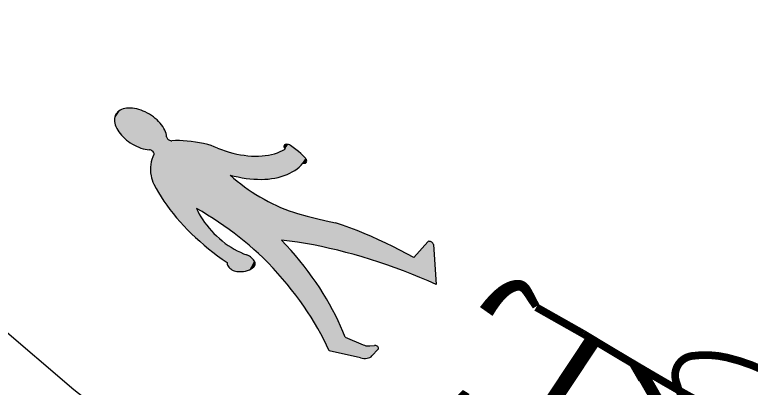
# Model space of a CAD drawing. Extents: x 421500 to 422711, y 436000 to 437000.
# Drawn here: x 422015.832 to 422017.92, y 436502.935 to 436503.994 of the extents above; entities that cross this region are included whole.
import ezdxf

# ---------------------------------------------------------------- set-up
doc = ezdxf.new("R2010")
doc.units = 0
doc.linetypes.add('716709-ExBase$0$BLIP', pattern=[1, 0.5, -0.5])
doc.linetypes.add('XREF UTC_716709_AJB_1b$0$DASHDOT1', pattern=[2, 1, -0.5, 0, -0.5])
doc.layers.get('0').update_dxf_attribs({"color": 210})
for name, color, linetype in [('716709-ExBase$0$XC-LCCVerges', 251, '716709-ExBase$0$BLIP'), ('Lines', 1, 'Continuous'), ('Pr-Kerb', 2, 'Continuous'), ('Pr-KerbEdge', 8, 'Continuous'), ('XREF UTC_716709_AJB_1b$0$du-UTCDUCT-F1', 42, 'XREF UTC_716709_AJB_1b$0$DASHDOT1')]:
    doc.layers.add(name, color=color, linetype=linetype)

# ---------------------------------------------------------------- blocks, each defined once
blk = doc.blocks.new('1057S')
at = {"color": 0}
blk.add_line((-0.0634, 0.4198), (-0.0426, 0.3885), dxfattribs=at)
for points in [[(-0.2212, 1.0983, 0.0208, 0.0219, 0), (-0.2256, 1.1075, 0.0219, 0.0229, 0), (-0.2295, 1.1157, 0.0229, 0.0238, 0), (-0.233, 1.1229, 0.0238, 0.0245, 0), (-0.2361, 1.1292, 0.0245, 0.0252, 0), (-0.2388, 1.1348, 0.0252, 0.0258, 0), (-0.2411, 1.1398, 0.0258, 0.0263, 0), (-0.243, 1.1444, 0.0263, 0.0268, 0), (-0.2445, 1.1486, 0.0268, 0.0272, 0), (-0.2455, 1.1526, 0.0272, 0.0277, 0), (-0.2461, 1.1565, 0.0277, 0.0281, 0), (-0.2461, 1.1602, 0.0281, 0.0285, 0), (-0.2454, 1.164, 0.0285, 0.0289, 0), (-0.2439, 1.1677, 0.0289, 0.0294, 0), (-0.2416, 1.1714, 0.0294, 0.0299, 0), (-0.2384, 1.1753, 0.0299, 0.0305, 0), (-0.2342, 1.1793, 0.0305, 0.0313, 0), (-0.2288, 1.1835, 0.0313, 0.0321, 0), (-0.222, 1.1877, 0.0321, 0.0331, 0), (-0.2135, 1.1917, 0.0331, 0.0343, 0), (-0.203, 1.1954, 0.0343, 0.0357, 0), (-0.1902, 1.1986, 0.0357, 0.0374, 0), (-0.1749, 1.2011, 0.0374, 0.0394, 0), (-0.1566, 1.2028, 0.0394, 0.0417, 0), (-0.1352, 1.2034, 0.0417, 0.0417, 0)], [(0.0763, 1.1285, 0.0208, 0.0625, 0), (0.1717, 1.125, 0.0625, 0.0208, 0), (0.2147, 1.1434, 0.0208, 0.0208, 0)]]:
    blk.add_lwpolyline(points, format="xyseb", dxfattribs=at)
for points, const_width in [([(-0.2301, 0.951), (-0.2197, 1.0969)], 0.0208), ([(0.1345, 0.9406), (0.1553, 1.0969)], 0.0208), ([(-0.303, 0.3156), (-0.2888, 0.3622), (-0.2772, 0.4086), (-0.2678, 0.4547), (-0.2604, 0.5008), (-0.2545, 0.547), (-0.2499, 0.5936), (-0.2462, 0.6405), (-0.2431, 0.688), (-0.2403, 0.7359), (-0.2378, 0.7829), (-0.2356, 0.8273), (-0.2337, 0.8674), (-0.2322, 0.9015), (-0.2311, 0.9279), (-0.2304, 0.945), (-0.2301, 0.951)], 0.0208), ([(0.1241, 0.9198), (0.1241, 0.951)], 0.0125), ([(0.1345, 0.9198), (0.1345, 0.951)], 0.0125), ([(-0.2301, 0.9198), (0.1137, 0.9198)], 0.0417), ([(0.1104, 0.9308), (0.1246, 0.9308)], 0.0208), ([(0.2387, 0.3572), (0.1343, 0.9312)], 0.0208), ([(0.0407, 0.4614), (0.1241, 0.9198)], 0.0208), ([(-0.2093, 0.7531), (-0.2301, 0.7948)], 0.00833), ([(-0.1989, 0.701), (-0.2301, 0.7635)], 0.0333), ([(-0.2237, 0.7663), (-0.2287, 0.7776)], 0.0125), ([(-0.2268, 0.778), (-0.2281, 0.7818)], 0.00833), ([(-0.053, 0.3989), (-0.1989, 0.701)], 0.0329), ([(-0.053, 0.3989), (-0.1989, 0.701)], 0.0125), ([(-0.0239, 0.528), (-0.023, 0.5888)], 0.0417), ([(-0.0332, 0.5861), (-0.029, 0.5912), (-0.0248, 0.5947), (-0.0197, 0.5947), (-0.0168, 0.5917), (-0.0143, 0.5859)], 0.0125), ([(-0.0098, 0.4843), (-0.0292, 0.5398)], 0.0189), ([(-0.0634, 0.3989), (-0.053, 0.3677)], 0.0125), ([(0.2387, 0.3572), (0.2491, 0.3156)], 0.0208), ([(0.072, 0.3156), (0.2387, 0.3156)], 0.0417), ([(0.2491, 0.3156), (0.2387, 0.2947)], 0.0125), ([(0.0312, 0.1547), (0.0507, 0.1175)], 0.0189), ([(0.0507, 0.123), (0.0507, 0.065)], 0.0417), ([(0.0437, 0.0645), (0.0475, 0.0557), (0.053, 0.0547), (0.0577, 0.0609), (0.0627, 0.0713)], 0.0125)]:
    blk.add_lwpolyline(points, dxfattribs=dict(at, const_width=const_width))
at = {"color": 0, "const_width": 0.0208}
for points in [[(-0.303, 0.6906, 0.213749), (-0.3425, 0.6729, 0.093897), (-0.3915, 0.5914, 0.050566), (-0.4176, 0.4904, 0.037992), (-0.4282, 0.352, 0.037992), (-0.4176, 0.2137, 0.050566), (-0.3915, 0.1126, 0.093897), (-0.3425, 0.0312, 0.213749), (-0.303, 0.0135, 0.213749), (-0.2635, 0.0312, 0.093897), (-0.2146, 0.1126, 0.050566), (-0.1884, 0.2137, 0.037992), (-0.1779, 0.352, 0.037992), (-0.1884, 0.4904, 0.050566), (-0.2146, 0.5914, 0.093897), (-0.2635, 0.6729, 0.213749)], [(0.2387, 0.6906, 0.213749), (0.1992, 0.6729, 0.093897), (0.1502, 0.5914, 0.050566), (0.1241, 0.4904, 0.037992), (0.1136, 0.352, 0.037992), (0.1241, 0.2137, 0.050566), (0.1502, 0.1126, 0.093897), (0.1992, 0.0312, 0.213749), (0.2387, 0.0135, 0.213749), (0.2782, 0.0312, 0.093897), (0.3271, 0.1126, 0.050566), (0.3533, 0.2137, 0.037992), (0.3638, 0.352, 0.037992), (0.3533, 0.4904, 0.050566), (0.3271, 0.5914, 0.093897), (0.2782, 0.6729, 0.213749)], [(0.0095, 0.4823, 0.211848), (-0.0103, 0.4735, 0.094525), (-0.0347, 0.4334, 0.051213), (-0.0478, 0.3837, 0.038544), (-0.053, 0.3156, 0.038544), (-0.0478, 0.2475, 0.051213), (-0.0347, 0.1977, 0.094525), (-0.0103, 0.1577, 0.211848), (0.0095, 0.1489, 0.211848), (0.0293, 0.1577, 0.094525), (0.0537, 0.1977, 0.051213), (0.0667, 0.2475, 0.038544), (0.072, 0.3156, 0.038544), (0.0667, 0.3837, 0.051213), (0.0537, 0.4334, 0.094525), (0.0293, 0.4735, 0.211848)]]:
    blk.add_lwpolyline(points, format="xyb", close=True, dxfattribs=at)
at = {"color": 0}
for points in [[(-0.0383, 0.5868), (-0.0377, 0.5884), (-0.0371, 0.5898), (-0.0365, 0.5911), (-0.0358, 0.5922), (-0.0352, 0.5931), (-0.0346, 0.594), (-0.034, 0.5948), (-0.0334, 0.5955), (-0.0328, 0.5961), (-0.0322, 0.5967), (-0.0316, 0.5972), (-0.031, 0.5977), (-0.0305, 0.5981), (-0.0299, 0.5985), (-0.0293, 0.5989), (-0.0287, 0.5992), (-0.0281, 0.5995), (-0.0275, 0.5998), (-0.027, 0.6001), (-0.0264, 0.6004), (-0.0258, 0.6006), (-0.0252, 0.6007), (-0.0246, 0.6009), (-0.024, 0.601), (-0.0233, 0.601), (-0.0227, 0.601), (-0.0221, 0.601), (-0.0214, 0.6009), (-0.0208, 0.6008), (-0.0202, 0.6007), (-0.0196, 0.6005), (-0.0191, 0.6003), (-0.0186, 0.6001), (-0.0181, 0.5999), (-0.0176, 0.5996), (-0.0171, 0.5994), (-0.0167, 0.5991), (-0.0163, 0.5988), (-0.0159, 0.5984), (-0.0155, 0.5981), (-0.0152, 0.5978), (-0.0148, 0.5974), (-0.0144, 0.5971), (-0.0141, 0.5967), (-0.0137, 0.5963), (-0.0134, 0.5958), (-0.013, 0.5953), (-0.0126, 0.5947), (-0.0122, 0.5941), (-0.0118, 0.5934), (-0.0114, 0.5927), (-0.011, 0.5919), (-0.0105, 0.5911), (-0.0101, 0.5902), (-0.0096, 0.5893), (-0.0091, 0.5884)], [(0.0355, 0.065), (0.036, 0.0622), (0.0367, 0.0597), (0.0374, 0.0577), (0.0382, 0.0559), (0.0391, 0.0543), (0.04, 0.053), (0.0409, 0.0518), (0.0418, 0.0507), (0.0427, 0.0498), (0.0436, 0.0488), (0.0444, 0.048), (0.0453, 0.0472), (0.046, 0.0466), (0.0468, 0.0459), (0.0475, 0.0454), (0.0482, 0.045), (0.0488, 0.0446), (0.0494, 0.0443), (0.05, 0.0441), (0.0506, 0.044), (0.0511, 0.044), (0.0517, 0.044), (0.0523, 0.0442), (0.0529, 0.0444), (0.0535, 0.0446), (0.0541, 0.045), (0.0548, 0.0454), (0.0555, 0.046), (0.0563, 0.0467), (0.0571, 0.0474), (0.058, 0.0483), (0.0589, 0.0494), (0.0598, 0.0506), (0.0608, 0.052), (0.0619, 0.0535), (0.0631, 0.0553), (0.0643, 0.0573), (0.0656, 0.0596), (0.0669, 0.0621), (0.0684, 0.065)]]:
    blk.add_lwpolyline(points, dxfattribs=at)
for points in [[(-0.0387, 0.5873), (-0.0364, 0.5913), (-0.0334, 0.5962), (-0.0287, 0.5994)], [(-0.0334, 0.5962), (-0.0287, 0.5994), (-0.0241, 0.601), (-0.0184, 0.6006)], [(-0.0241, 0.601), (-0.0184, 0.6006), (-0.0148, 0.5982), (-0.0124, 0.5953)], [(-0.0148, 0.5982), (-0.0124, 0.5953), (-0.0101, 0.5909), (-0.0087, 0.5884)], [(0.0355, 0.0644), (0.0377, 0.0559), (0.0416, 0.0494), (0.0486, 0.0441)], [(0.0622, 0.0527), (0.0635, 0.0569), (0.0666, 0.0618), (0.0675, 0.065)], [(0.0416, 0.0494), (0.0486, 0.0441), (0.0526, 0.0441), (0.0578, 0.0478)], [(0.0526, 0.0441), (0.0578, 0.0478), (0.0622, 0.0527), (0.0635, 0.0569)]]:
    blk.add_solid(points, dxfattribs=at)
blk = doc.blocks.new('*U26')
at = {"linetype": 'Continuous'}
for points in [[(189.9133, 96.9686), (189.9106, 96.9657), (189.9619, 96.9683)], [(189.9619, 96.9683), (189.9106, 96.9657), (189.9645, 96.9653)], [(189.9161, 96.9712), (189.9133, 96.9686), (189.9591, 96.9709)], [(189.9591, 96.9709), (189.9133, 96.9686), (189.9619, 96.9683)], [(189.919, 96.9735), (189.9161, 96.9712), (189.9562, 96.9732)], [(189.9562, 96.9732), (189.9161, 96.9712), (189.9591, 96.9709)], [(189.9219, 96.9754), (189.919, 96.9735), (189.9532, 96.9752)], [(189.9532, 96.9752), (189.919, 96.9735), (189.9562, 96.9732)], [(189.925, 96.977), (189.9219, 96.9754), (189.9502, 96.9768)], [(189.9502, 96.9768), (189.9219, 96.9754), (189.9532, 96.9752)], [(189.9281, 96.9783), (189.925, 96.977), (189.9471, 96.9781)], [(189.9471, 96.9781), (189.925, 96.977), (189.9502, 96.9768)], [(189.9312, 96.9792), (189.9281, 96.9783), (189.944, 96.9791)], [(189.944, 96.9791), (189.9281, 96.9783), (189.9471, 96.9781)], [(189.9344, 96.9797), (189.9312, 96.9792), (189.9408, 96.9796)], [(189.9408, 96.9796), (189.9312, 96.9792), (189.944, 96.9791)], [(189.9376, 96.9798), (189.9344, 96.9797), (189.9408, 96.9796)], [(189.9013, 96.9513), (189.8994, 96.9471), (189.9738, 96.9508)], [(189.9738, 96.9508), (189.8994, 96.9471), (189.9757, 96.9465)], [(189.9034, 96.9553), (189.9013, 96.9513), (189.9717, 96.9548)], [(189.9717, 96.9548), (189.9013, 96.9513), (189.9738, 96.9508)], [(189.9057, 96.959), (189.9034, 96.9553), (189.9694, 96.9586)], [(189.9694, 96.9586), (189.9034, 96.9553), (189.9717, 96.9548)], [(189.9081, 96.9625), (189.9057, 96.959), (189.967, 96.9621)], [(189.967, 96.9621), (189.9057, 96.959), (189.9694, 96.9586)], [(189.9106, 96.9657), (189.9081, 96.9625), (189.9645, 96.9653)], [(189.9645, 96.9653), (189.9081, 96.9625), (189.967, 96.9621)], [(189.8947, 96.9332), (189.8935, 96.9282), (189.9803, 96.9325)], [(189.9803, 96.9325), (189.8935, 96.9282), (189.9814, 96.9276)], [(189.896, 96.938), (189.8947, 96.9332), (189.9789, 96.9374)], [(189.9789, 96.9374), (189.8947, 96.9332), (189.9803, 96.9325)], [(189.8976, 96.9426), (189.896, 96.938), (189.9774, 96.942)], [(189.9774, 96.942), (189.896, 96.938), (189.9789, 96.9374)], [(189.8994, 96.9471), (189.8976, 96.9426), (189.9757, 96.9465)], [(189.9757, 96.9465), (189.8976, 96.9426), (189.9774, 96.942)], [(189.8912, 96.9128), (189.8909, 96.9075), (189.9836, 96.9121)], [(189.9836, 96.9121), (189.8909, 96.9075), (189.9839, 96.9068)], [(189.8918, 96.918), (189.8912, 96.9128), (189.9831, 96.9173)], [(189.9831, 96.9173), (189.8912, 96.9128), (189.9836, 96.9121)], [(189.8925, 96.9232), (189.8918, 96.918), (189.9824, 96.9225)], [(189.9824, 96.9225), (189.8918, 96.918), (189.9831, 96.9173)], [(189.8935, 96.9282), (189.8925, 96.9232), (189.9814, 96.9276)], [(189.9814, 96.9276), (189.8925, 96.9232), (189.9824, 96.9225)], [(189.8909, 96.9075), (189.8908, 96.9021), (189.9839, 96.9068)], [(189.9839, 96.9068), (189.8908, 96.9021), (189.984, 96.9015)], [(189.8908, 96.9021), (189.8909, 96.8968), (189.984, 96.9015)], [(189.984, 96.9015), (189.8909, 96.8968), (189.9839, 96.8961)], [(189.8909, 96.8968), (189.8912, 96.8915), (189.9839, 96.8961)], [(189.9839, 96.8961), (189.8912, 96.8915), (189.9835, 96.8909)], [(189.8912, 96.8915), (189.8918, 96.8863), (189.9835, 96.8909)], [(189.9835, 96.8909), (189.8918, 96.8863), (189.9829, 96.8856)], [(189.8918, 96.8863), (189.8925, 96.8811), (189.9829, 96.8856)], [(189.9829, 96.8856), (189.8925, 96.8811), (189.9821, 96.8805)], [(189.8925, 96.8811), (189.8935, 96.8761), (189.9821, 96.8805)], [(189.9821, 96.8805), (189.8935, 96.8761), (189.9811, 96.8754)], [(189.8935, 96.8761), (189.8947, 96.8711), (189.9811, 96.8754)], [(189.9811, 96.8754), (189.8947, 96.8711), (189.9799, 96.8705)], [(189.8947, 96.8711), (189.8961, 96.8663), (189.9799, 96.8705)], [(189.9799, 96.8705), (189.8961, 96.8663), (189.9785, 96.8657)], [(189.8961, 96.8663), (189.8976, 96.8617), (189.9785, 96.8657)], [(189.9785, 96.8657), (189.8976, 96.8617), (189.9769, 96.8611)], [(189.8976, 96.8617), (189.8994, 96.8572), (189.9769, 96.8611)], [(189.9769, 96.8611), (189.8994, 96.8572), (189.9752, 96.8567)], [(189.8994, 96.8572), (189.9013, 96.853), (189.9752, 96.8567)], [(189.9752, 96.8567), (189.9013, 96.853), (189.9732, 96.8525)], [(189.9013, 96.853), (189.9034, 96.849), (189.9732, 96.8525)], [(189.9732, 96.8525), (189.9034, 96.849), (189.9725, 96.8509)], [(189.9725, 96.8509), (189.9034, 96.849), (189.9721, 96.8491)], [(189.9721, 96.8491), (189.9034, 96.849), (189.9718, 96.8472)], [(189.9034, 96.849), (189.9057, 96.8453), (189.9718, 96.8472)], [(189.9718, 96.8472), (189.9057, 96.8453), (189.9718, 96.8452)], [(189.9057, 96.8453), (189.9081, 96.8418), (189.9718, 96.8452)], [(189.9718, 96.8452), (189.9081, 96.8418), (189.9719, 96.8433)], [(189.9719, 96.8433), (189.9081, 96.8418), (189.9723, 96.8415)], [(189.9081, 96.8418), (189.9107, 96.8386), (189.9723, 96.8415)], [(189.9723, 96.8415), (189.9107, 96.8386), (189.9729, 96.8398)], [(189.9729, 96.8398), (189.9107, 96.8386), (189.9736, 96.8383)], [(189.9107, 96.8386), (189.9133, 96.8357), (189.9736, 96.8383)], [(189.9736, 96.8383), (189.9133, 96.8357), (189.9745, 96.837)], [(189.9745, 96.837), (189.9133, 96.8357), (189.9756, 96.8361)], [(189.9756, 96.8361), (189.9133, 96.8357), (189.9767, 96.8355)], [(189.9133, 96.8357), (189.9161, 96.8331), (189.9767, 96.8355)], [(189.9767, 96.8355), (189.9161, 96.8331), (189.9778, 96.8353)], [(189.9778, 96.8353), (189.9161, 96.8331), (189.9829, 96.8348)], [(189.9829, 96.8348), (189.9161, 96.8331), (189.9879, 96.834)], [(189.9879, 96.834), (189.9161, 96.8331), (189.9929, 96.8329)], [(189.9161, 96.8331), (189.919, 96.8308), (189.9929, 96.8329)], [(189.9929, 96.8329), (189.919, 96.8308), (189.9979, 96.8314)], [(189.9979, 96.8314), (189.919, 96.8308), (190.0029, 96.8296)], [(189.919, 96.8308), (189.92, 96.8299), (190.0029, 96.8296)], [(189.92, 96.8299), (189.9209, 96.8287), (190.0029, 96.8296)], [(190.0029, 96.8296), (189.9209, 96.8287), (190.0078, 96.8275)], [(189.9209, 96.8287), (189.9217, 96.8272), (190.0078, 96.8275)], [(189.9206, 96.8132), (189.9161, 96.8064), (190.0312, 96.8119)], [(190.0312, 96.8119), (189.9161, 96.8064), (190.034, 96.8094)], [(190.034, 96.8094), (189.9161, 96.8064), (190.0366, 96.8067)], [(189.9214, 96.8146), (189.9206, 96.8132), (190.0312, 96.8119)], [(189.9221, 96.8162), (189.9214, 96.8146), (190.0267, 96.8157)], [(190.0267, 96.8157), (189.9214, 96.8146), (190.0312, 96.8119)], [(190.0078, 96.8275), (189.9217, 96.8272), (190.0126, 96.825)], [(189.9217, 96.8272), (189.9222, 96.8255), (190.0126, 96.825)], [(189.9225, 96.818), (189.9221, 96.8162), (190.0267, 96.8157)], [(189.9222, 96.8255), (189.9226, 96.8237), (190.0126, 96.825)], [(189.9228, 96.8199), (189.9225, 96.818), (190.0221, 96.8191)], [(190.0221, 96.8191), (189.9225, 96.818), (190.0267, 96.8157)], [(190.0126, 96.825), (189.9226, 96.8237), (190.0174, 96.8222)], [(189.9226, 96.8237), (189.9228, 96.8218), (190.0174, 96.8222)], [(190.0174, 96.8222), (189.9228, 96.8218), (190.0221, 96.8191)], [(189.9228, 96.8218), (189.9228, 96.8199), (190.0221, 96.8191)], [(189.9073, 96.7919), (189.9032, 96.7842), (190.0516, 96.7848)], [(189.9116, 96.7992), (189.9073, 96.7919), (190.044, 96.7973)], [(190.044, 96.7973), (189.9073, 96.7919), (190.0463, 96.7937)], [(190.0463, 96.7937), (189.9073, 96.7919), (190.0516, 96.7848)], [(189.9161, 96.8064), (189.9116, 96.7992), (190.0392, 96.8038)], [(190.0392, 96.8038), (189.9116, 96.7992), (190.0416, 96.8006)], [(190.0416, 96.8006), (189.9116, 96.7992), (190.044, 96.7973)], [(190.0366, 96.8067), (189.9161, 96.8064), (190.0392, 96.8038)], [(189.8992, 96.7764), (189.8954, 96.7683), (190.0568, 96.7756)], [(190.0568, 96.7756), (189.8954, 96.7683), (190.0618, 96.7661)], [(189.9032, 96.7842), (189.8992, 96.7764), (190.0568, 96.7756)], [(190.0516, 96.7848), (189.9032, 96.7842), (190.0568, 96.7756)], [(189.8882, 96.7515), (189.8849, 96.7428), (190.0712, 96.7466)], [(189.8917, 96.76), (189.8882, 96.7515), (190.0666, 96.7565)], [(190.0666, 96.7565), (189.8882, 96.7515), (190.0712, 96.7466)], [(189.8954, 96.7683), (189.8917, 96.76), (190.0618, 96.7661)], [(190.0618, 96.7661), (189.8917, 96.76), (190.0666, 96.7565)], [(189.8818, 96.734), (189.8789, 96.7249), (190.08, 96.7261)], [(189.8849, 96.7428), (189.8818, 96.734), (190.0757, 96.7364)], [(190.0757, 96.7364), (189.8818, 96.734), (190.08, 96.7261)], [(190.0712, 96.7466), (189.8849, 96.7428), (190.0757, 96.7364)], [(189.8762, 96.7142), (189.8751, 96.7087), (190.0881, 96.7049)], [(189.8774, 96.7196), (189.8762, 96.7142), (190.0842, 96.7156)], [(190.0842, 96.7156), (189.8762, 96.7142), (190.0881, 96.7049)], [(189.8789, 96.7249), (189.8774, 96.7196), (190.0842, 96.7156)], [(190.08, 96.7261), (189.8789, 96.7249), (190.0842, 96.7156)], [(189.8735, 96.6973), (189.8718, 96.6885), (190.0919, 96.6939)], [(190.0919, 96.6939), (189.8718, 96.6885), (190.0954, 96.6829)], [(189.8742, 96.703), (189.8735, 96.6973), (190.0919, 96.6939)], [(189.8751, 96.7087), (189.8742, 96.703), (190.0881, 96.7049)], [(190.0881, 96.7049), (189.8742, 96.703), (190.0919, 96.6939)], [(189.8679, 96.6713), (189.8657, 96.6629), (190.0423, 96.661)], [(189.87, 96.6799), (189.8679, 96.6713), (190.0988, 96.6716)], [(190.0988, 96.6716), (189.8679, 96.6713), (190.102, 96.6602)], [(189.8679, 96.6713), (190.0423, 96.661), (190.102, 96.6602)], [(189.8718, 96.6885), (189.87, 96.6799), (190.0954, 96.6829)], [(190.0954, 96.6829), (189.87, 96.6799), (190.0988, 96.6716)], [(189.8632, 96.6547), (189.8606, 96.6466), (190.042, 96.6468)], [(189.8657, 96.6629), (189.8632, 96.6547), (190.0423, 96.661)], [(190.0423, 96.661), (189.8632, 96.6547), (190.042, 96.6468)], [(190.0423, 96.661), (190.0459, 96.6557), (190.102, 96.6602)], [(190.102, 96.6602), (190.0459, 96.6557), (190.105, 96.6486)], [(190.0459, 96.6557), (190.0494, 96.6502), (190.105, 96.6486)], [(190.0494, 96.6502), (190.0528, 96.6444), (190.105, 96.6486)], [(189.8547, 96.631), (189.8515, 96.6235), (189.9176, 96.63)], [(189.9176, 96.63), (189.8515, 96.6235), (189.9149, 96.6211)], [(189.8577, 96.6387), (189.8547, 96.631), (190.0419, 96.6326)], [(190.0419, 96.6326), (189.8547, 96.631), (189.9176, 96.63)], [(189.8606, 96.6466), (189.8577, 96.6387), (190.0419, 96.6326)], [(190.042, 96.6468), (189.8606, 96.6466), (190.0419, 96.6326)], [(190.0419, 96.6326), (189.9176, 96.63), (190.042, 96.6184)], [(189.9176, 96.63), (189.9194, 96.6202), (190.042, 96.6184)], [(190.105, 96.6486), (190.0528, 96.6444), (190.1078, 96.6369)], [(190.0528, 96.6444), (190.056, 96.6385), (190.1078, 96.6369)], [(190.056, 96.6385), (190.059, 96.6323), (190.1078, 96.6369)], [(190.1078, 96.6369), (190.059, 96.6323), (190.1103, 96.6251)], [(190.059, 96.6323), (190.0619, 96.6259), (190.1103, 96.6251)], [(189.8481, 96.6162), (189.8445, 96.6092), (189.9121, 96.6125)], [(189.9121, 96.6125), (189.8445, 96.6092), (189.9091, 96.604)], [(189.8515, 96.6235), (189.8481, 96.6162), (189.9149, 96.6211)], [(189.9149, 96.6211), (189.8481, 96.6162), (189.9121, 96.6125)], [(189.9194, 96.6202), (189.921, 96.6103), (190.042, 96.6184)], [(190.042, 96.6184), (189.921, 96.6103), (190.0423, 96.6042)], [(189.921, 96.6103), (189.9225, 96.6004), (190.0423, 96.6042)], [(190.0619, 96.6259), (190.0647, 96.6193), (190.1103, 96.6251)], [(190.1103, 96.6251), (190.0647, 96.6193), (190.1127, 96.6131)], [(190.0647, 96.6193), (190.0673, 96.6125), (190.1127, 96.6131)], [(190.1127, 96.6131), (190.0673, 96.6125), (190.1149, 96.6011)], [(190.0673, 96.6125), (190.0697, 96.6056), (190.1149, 96.6011)], [(189.8329, 96.5895), (189.8287, 96.5835), (189.9025, 96.5877)], [(189.9058, 96.5958), (189.8329, 96.5895), (189.9025, 96.5877)], [(189.8369, 96.5958), (189.8329, 96.5895), (189.9058, 96.5958)], [(189.8408, 96.6024), (189.8369, 96.5958), (189.9058, 96.5958)], [(189.8445, 96.6092), (189.8408, 96.6024), (189.9091, 96.604)], [(189.9091, 96.604), (189.8408, 96.6024), (189.9058, 96.5958)], [(190.0423, 96.6042), (189.9225, 96.6004), (190.0429, 96.59)], [(189.9225, 96.6004), (189.9237, 96.5903), (190.0429, 96.59)], [(189.9237, 96.5903), (189.9247, 96.5802), (190.0429, 96.59)], [(190.0429, 96.59), (189.9247, 96.5802), (190.0437, 96.5758)], [(190.0697, 96.6056), (190.0719, 96.5985), (190.1149, 96.6011)], [(190.1149, 96.6011), (190.0719, 96.5985), (190.1168, 96.5889)], [(190.0719, 96.5985), (190.074, 96.5913), (190.1168, 96.5889)], [(190.074, 96.5913), (190.0759, 96.5839), (190.1168, 96.5889)], [(189.82, 96.5723), (189.8154, 96.5671), (189.8951, 96.5722)], [(189.8951, 96.5722), (189.8154, 96.5671), (189.8912, 96.5648)], [(189.8244, 96.5777), (189.82, 96.5723), (189.8951, 96.5722)], [(189.8287, 96.5835), (189.8244, 96.5777), (189.8989, 96.5798)], [(189.8989, 96.5798), (189.8244, 96.5777), (189.8951, 96.5722)], [(189.9025, 96.5877), (189.8287, 96.5835), (189.8989, 96.5798)], [(189.9247, 96.5802), (189.9255, 96.5701), (190.0437, 96.5758)], [(190.0437, 96.5758), (189.9255, 96.5701), (190.0446, 96.5617)], [(189.9255, 96.5701), (189.926, 96.5599), (190.0446, 96.5617)], [(190.1168, 96.5889), (190.0759, 96.5839), (190.1186, 96.5767)], [(190.0759, 96.5839), (190.0776, 96.5764), (190.1186, 96.5767)], [(190.1186, 96.5767), (190.0776, 96.5764), (190.1201, 96.5644)], [(190.0776, 96.5764), (190.0792, 96.5688), (190.1201, 96.5644)], [(189.796, 96.5496), (189.7909, 96.546), (189.8786, 96.5441)], [(189.801, 96.5535), (189.796, 96.5496), (189.8829, 96.5507)], [(189.8829, 96.5507), (189.796, 96.5496), (189.8786, 96.5441)], [(189.8059, 96.5577), (189.801, 96.5535), (189.8872, 96.5576)], [(189.8872, 96.5576), (189.801, 96.5535), (189.8829, 96.5507)], [(189.8107, 96.5622), (189.8059, 96.5577), (189.8872, 96.5576)], [(189.8154, 96.5671), (189.8107, 96.5622), (189.8912, 96.5648)], [(189.8912, 96.5648), (189.8107, 96.5622), (189.8872, 96.5576)], [(190.0446, 96.5617), (189.926, 96.5599), (190.0458, 96.5476)], [(189.926, 96.5599), (189.9264, 96.5497), (190.0458, 96.5476)], [(189.9264, 96.5497), (189.9265, 96.5395), (190.0458, 96.5476)], [(190.0792, 96.5688), (190.0805, 96.5611), (190.1201, 96.5644)], [(190.1201, 96.5644), (190.0805, 96.5611), (190.1214, 96.552)], [(190.0805, 96.5611), (190.0816, 96.5533), (190.1214, 96.552)], [(190.0816, 96.5533), (190.0826, 96.5454), (190.1214, 96.552)], [(190.1214, 96.552), (190.0826, 96.5454), (190.1225, 96.5395)], [(189.7646, 96.5348), (189.7645, 96.5326), (189.8694, 96.5316)], [(189.7645, 96.5326), (189.7649, 96.5258), (189.8694, 96.5316)], [(189.7649, 96.5369), (189.7646, 96.5348), (189.8694, 96.5316)], [(189.7654, 96.539), (189.7649, 96.5369), (189.8741, 96.5377)], [(189.8741, 96.5377), (189.7649, 96.5369), (189.8694, 96.5316)], [(189.8694, 96.5316), (189.7649, 96.5258), (189.8646, 96.5258)], [(189.7661, 96.5408), (189.7654, 96.539), (189.7805, 96.5399)], [(189.7805, 96.5399), (189.7654, 96.539), (189.8741, 96.5377)], [(189.7669, 96.5425), (189.7661, 96.5408), (189.7797, 96.5417)], [(189.7797, 96.5417), (189.7661, 96.5408), (189.7805, 96.5399)], [(189.7679, 96.544), (189.7669, 96.5425), (189.7788, 96.5433)], [(189.7788, 96.5433), (189.7669, 96.5425), (189.7797, 96.5417)], [(189.769, 96.5452), (189.7679, 96.544), (189.7778, 96.5446)], [(189.7778, 96.5446), (189.7679, 96.544), (189.7788, 96.5433)], [(189.7702, 96.5461), (189.769, 96.5452), (189.7766, 96.5457)], [(189.7766, 96.5457), (189.769, 96.5452), (189.7778, 96.5446)], [(189.7714, 96.5467), (189.7702, 96.5461), (189.7754, 96.5464)], [(189.7754, 96.5464), (189.7702, 96.5461), (189.7766, 96.5457)], [(189.7741, 96.5469), (189.7714, 96.5467), (189.7754, 96.5464)], [(189.7728, 96.5469), (189.7714, 96.5467), (189.7741, 96.5469)], [(189.7857, 96.5428), (189.7805, 96.5399), (189.8741, 96.5377)], [(189.7909, 96.546), (189.7857, 96.5428), (189.8786, 96.5441)], [(189.8786, 96.5441), (189.7857, 96.5428), (189.8741, 96.5377)], [(190.0458, 96.5476), (189.9265, 96.5395), (190.0472, 96.5336)], [(189.9265, 96.5395), (189.9265, 96.5292), (190.0472, 96.5336)], [(190.0472, 96.5336), (189.9265, 96.5292), (190.0488, 96.5197)], [(190.0826, 96.5454), (190.0831, 96.538), (190.1225, 96.5395)], [(190.1225, 96.5395), (190.0831, 96.538), (190.1234, 96.527)], [(190.0831, 96.538), (190.0833, 96.5306), (190.1234, 96.527)], [(190.0833, 96.5306), (190.0834, 96.5231), (190.1234, 96.527)], [(189.7649, 96.5258), (189.7654, 96.5191), (189.8597, 96.5203)], [(189.8646, 96.5258), (189.7649, 96.5258), (189.8597, 96.5203)], [(189.8597, 96.5203), (189.7654, 96.5191), (189.8547, 96.5151)], [(189.7654, 96.5191), (189.7662, 96.5124), (189.8547, 96.5151)], [(189.8547, 96.5151), (189.7662, 96.5124), (189.8496, 96.5103)], [(189.7662, 96.5124), (189.7671, 96.5057), (189.8496, 96.5103)], [(189.8496, 96.5103), (189.7671, 96.5057), (189.8443, 96.5057)], [(189.9262, 96.519), (189.9257, 96.5088), (190.0507, 96.5058)], [(189.9265, 96.5292), (189.9262, 96.519), (190.0488, 96.5197)], [(190.0488, 96.5197), (189.9262, 96.519), (190.0507, 96.5058)], [(190.0832, 96.5157), (190.0828, 96.5082), (190.1241, 96.5145)], [(190.1241, 96.5145), (190.0828, 96.5082), (190.1256, 96.5136)], [(190.1256, 96.5136), (190.0828, 96.5082), (190.1271, 96.5124)], [(190.1271, 96.5124), (190.0828, 96.5082), (190.1285, 96.5109)], [(190.1285, 96.5109), (190.0828, 96.5082), (190.1298, 96.5092)], [(190.0834, 96.5231), (190.0832, 96.5157), (190.1241, 96.5145)], [(190.1234, 96.527), (190.0834, 96.5231), (190.1241, 96.5145)], [(189.7671, 96.5057), (189.7682, 96.4992), (189.8443, 96.5057)], [(189.8443, 96.5057), (189.7682, 96.4992), (189.839, 96.5015)], [(189.839, 96.5015), (189.7682, 96.4992), (189.8335, 96.4975)], [(189.7682, 96.4992), (189.7695, 96.4927), (189.8335, 96.4975)], [(189.8335, 96.4975), (189.7695, 96.4927), (189.828, 96.494)], [(189.828, 96.494), (189.7695, 96.4927), (189.8225, 96.4907)], [(189.7695, 96.4927), (189.771, 96.4864), (189.8225, 96.4907)], [(189.8225, 96.4907), (189.771, 96.4864), (189.8168, 96.4878)], [(189.925, 96.4986), (189.9241, 96.4885), (190.0527, 96.492)], [(190.0527, 96.492), (189.9241, 96.4885), (190.0549, 96.4783)], [(189.9257, 96.5088), (189.925, 96.4986), (190.0507, 96.5058)], [(190.0507, 96.5058), (189.925, 96.4986), (190.0527, 96.492)], [(190.0814, 96.4935), (190.0804, 96.4863), (190.1342, 96.4919)], [(190.1342, 96.4919), (190.0804, 96.4863), (190.134, 96.4891)], [(190.0822, 96.5008), (190.0814, 96.4935), (190.1334, 96.5)], [(190.1334, 96.5), (190.0814, 96.4935), (190.1338, 96.4974)], [(190.1338, 96.4974), (190.0814, 96.4935), (190.1341, 96.4947)], [(190.1341, 96.4947), (190.0814, 96.4935), (190.1342, 96.4919)], [(190.0828, 96.5082), (190.0822, 96.5008), (190.1309, 96.5072)], [(190.1309, 96.5072), (190.0822, 96.5008), (190.1319, 96.505)], [(190.1319, 96.505), (190.0822, 96.5008), (190.1328, 96.5026)], [(190.1328, 96.5026), (190.0822, 96.5008), (190.1334, 96.5)], [(190.1298, 96.5092), (190.0828, 96.5082), (190.1309, 96.5072)], [(189.8168, 96.4878), (189.771, 96.4864), (189.8111, 96.4853)], [(189.771, 96.4864), (189.7727, 96.4802), (189.8111, 96.4853)], [(189.8111, 96.4853), (189.7727, 96.4802), (189.8053, 96.4831)], [(189.8053, 96.4831), (189.7727, 96.4802), (189.7995, 96.4813)], [(189.7995, 96.4813), (189.7727, 96.4802), (189.7937, 96.4798)], [(189.7727, 96.4802), (189.7733, 96.4783), (189.7937, 96.4798)], [(189.7937, 96.4798), (189.7733, 96.4783), (189.7878, 96.4787)], [(189.7878, 96.4787), (189.7733, 96.4783), (189.787, 96.4769)], [(189.7733, 96.4783), (189.7741, 96.4766), (189.787, 96.4769)], [(189.787, 96.4769), (189.7741, 96.4766), (189.7861, 96.4754)], [(189.7741, 96.4766), (189.7751, 96.4751), (189.7861, 96.4754)], [(189.7861, 96.4754), (189.7751, 96.4751), (189.785, 96.4741)], [(189.7751, 96.4751), (189.7762, 96.4739), (189.785, 96.4741)], [(189.785, 96.4741), (189.7762, 96.4739), (189.7838, 96.4731)], [(189.7762, 96.4739), (189.7774, 96.4729), (189.7838, 96.4731)], [(189.7838, 96.4731), (189.7774, 96.4729), (189.7826, 96.4724)], [(189.7774, 96.4729), (189.7787, 96.4723), (189.7826, 96.4724)], [(189.7826, 96.4724), (189.7787, 96.4723), (189.7813, 96.472)], [(189.7787, 96.4723), (189.78, 96.472), (189.7813, 96.472)], [(189.9229, 96.4785), (189.9216, 96.4685), (190.0549, 96.4783)], [(190.0549, 96.4783), (189.9216, 96.4685), (190.0574, 96.4647)], [(189.9241, 96.4885), (189.9229, 96.4785), (190.0549, 96.4783)], [(190.0784, 96.4733), (190.0783, 96.4703), (190.1269, 96.4707)], [(190.1269, 96.4707), (190.0783, 96.4703), (190.1243, 96.4669)], [(190.0783, 96.4703), (190.0784, 96.4673), (190.1243, 96.4669)], [(190.0786, 96.4762), (190.0784, 96.4733), (190.1293, 96.4748)], [(190.1293, 96.4748), (190.0784, 96.4733), (190.1269, 96.4707)], [(190.0791, 96.4791), (190.0786, 96.4762), (190.1315, 96.479)], [(190.1315, 96.479), (190.0786, 96.4762), (190.1293, 96.4748)], [(190.0804, 96.4863), (190.0791, 96.4791), (190.1331, 96.4838)], [(190.1331, 96.4838), (190.0791, 96.4791), (190.1324, 96.4814)], [(190.1324, 96.4814), (190.0791, 96.4791), (190.1315, 96.479)], [(190.134, 96.4891), (190.0804, 96.4863), (190.1337, 96.4865)], [(190.1337, 96.4865), (190.0804, 96.4863), (190.1331, 96.4838)], [(189.9201, 96.4586), (189.9183, 96.4488), (190.06, 96.4511)], [(190.06, 96.4511), (189.9183, 96.4488), (190.0628, 96.4377)], [(189.9216, 96.4685), (189.9201, 96.4586), (190.0574, 96.4647)], [(190.0574, 96.4647), (189.9201, 96.4586), (190.06, 96.4511)], [(190.0784, 96.4673), (190.0788, 96.4644), (190.1243, 96.4669)], [(190.1243, 96.4669), (190.0788, 96.4644), (190.1216, 96.4634)], [(190.0788, 96.4644), (190.0793, 96.4616), (190.1216, 96.4634)], [(190.1216, 96.4634), (190.0793, 96.4616), (190.1188, 96.4602)], [(190.0793, 96.4616), (190.08, 96.4589), (190.1188, 96.4602)], [(190.1188, 96.4602), (190.08, 96.4589), (190.1159, 96.4572)], [(190.08, 96.4589), (190.081, 96.4563), (190.1159, 96.4572)], [(190.1159, 96.4572), (190.081, 96.4563), (190.1129, 96.4546)], [(190.081, 96.4563), (190.0821, 96.454), (190.1129, 96.4546)], [(190.1129, 96.4546), (190.0821, 96.454), (190.1098, 96.4522)], [(190.0821, 96.454), (190.0833, 96.4519), (190.1098, 96.4522)], [(190.1098, 96.4522), (190.0833, 96.4519), (190.1066, 96.4502)], [(190.0833, 96.4519), (190.0847, 96.45), (190.1066, 96.4502)], [(190.1066, 96.4502), (190.0847, 96.45), (190.1033, 96.4485)], [(190.0847, 96.45), (190.0863, 96.4485), (190.1033, 96.4485)], [(189.9163, 96.4391), (189.9142, 96.4295), (190.0628, 96.4377)], [(190.0628, 96.4377), (189.9142, 96.4295), (190.0665, 96.423)], [(189.9183, 96.4488), (189.9163, 96.4391), (190.0628, 96.4377)], [(190.0863, 96.4485), (190.0879, 96.4472), (190.1, 96.4472)], [(190.1033, 96.4485), (190.0863, 96.4485), (190.1, 96.4472)], [(190.0879, 96.4472), (190.0896, 96.4463), (190.1, 96.4472)], [(190.1, 96.4472), (190.0896, 96.4463), (190.0967, 96.4461)], [(190.0896, 96.4463), (190.0913, 96.4458), (190.0967, 96.4461)], [(190.0967, 96.4461), (190.0913, 96.4458), (190.0949, 96.4457)], [(190.0913, 96.4458), (190.0931, 96.4455), (190.0949, 96.4457)], [(189.9957, 96.42), (189.9058, 96.3996), (189.9887, 96.4044)], [(189.9118, 96.42), (189.9058, 96.3996), (189.9957, 96.42)], [(189.9142, 96.4295), (189.9118, 96.42), (190.0665, 96.423)], [(190.0665, 96.423), (189.9118, 96.42), (189.9957, 96.42)], [(190.0665, 96.423), (189.9957, 96.42), (190.0704, 96.4083)], [(189.9957, 96.42), (189.9997, 96.4056), (190.0704, 96.4083)], [(189.9058, 96.3996), (189.8996, 96.3794), (189.9819, 96.3887)], [(189.9887, 96.4044), (189.9058, 96.3996), (189.9819, 96.3887)], [(190.0704, 96.4083), (189.9997, 96.4056), (190.0744, 96.3938)], [(189.9997, 96.4056), (190.0039, 96.3913), (190.0744, 96.3938)], [(190.0744, 96.3938), (190.0039, 96.3913), (190.0786, 96.3794)], [(190.0039, 96.3913), (190.0083, 96.3772), (190.0786, 96.3794)], [(189.8996, 96.3794), (189.8932, 96.3593), (189.9752, 96.3727)], [(189.9752, 96.3727), (189.8932, 96.3593), (189.9688, 96.3566)], [(189.9819, 96.3887), (189.8996, 96.3794), (189.9752, 96.3727)], [(190.0786, 96.3794), (190.0083, 96.3772), (190.0831, 96.3652)], [(190.0083, 96.3772), (190.0129, 96.3632), (190.0831, 96.3652)], [(189.8932, 96.3593), (189.8867, 96.3394), (189.9688, 96.3566)], [(189.9688, 96.3566), (189.8867, 96.3394), (189.9625, 96.3402)], [(190.0831, 96.3652), (190.0129, 96.3632), (190.0877, 96.3512)], [(190.0129, 96.3632), (190.0176, 96.3495), (190.0877, 96.3512)], [(190.0877, 96.3512), (190.0176, 96.3495), (190.0925, 96.3373)], [(189.8867, 96.3394), (189.8799, 96.3196), (189.9564, 96.3236)], [(189.9625, 96.3402), (189.8867, 96.3394), (189.9564, 96.3236)], [(190.0176, 96.3495), (190.0225, 96.3359), (190.0925, 96.3373)], [(190.0925, 96.3373), (190.0225, 96.3359), (190.0974, 96.3236)], [(190.0225, 96.3359), (190.0276, 96.3224), (190.0974, 96.3236)], [(189.8799, 96.3196), (189.8766, 96.3049), (189.9506, 96.3069)], [(189.9564, 96.3236), (189.8799, 96.3196), (189.9506, 96.3069)], [(190.0974, 96.3236), (190.0276, 96.3224), (190.1026, 96.3101)], [(190.0276, 96.3224), (190.0329, 96.3092), (190.1026, 96.3101)], [(189.8766, 96.3049), (189.8734, 96.29), (189.9448, 96.29)], [(189.9506, 96.3069), (189.8766, 96.3049), (189.9448, 96.29)], [(190.1026, 96.3101), (190.0329, 96.3092), (190.1079, 96.2968)], [(190.0329, 96.3092), (190.0383, 96.2961), (190.1079, 96.2968)], [(190.1079, 96.2968), (190.0383, 96.2961), (190.1134, 96.2836)], [(190.0383, 96.2961), (190.0439, 96.2833), (190.1134, 96.2836)], [(189.8705, 96.275), (189.8677, 96.2599), (189.9393, 96.2729)], [(189.9393, 96.2729), (189.8677, 96.2599), (189.934, 96.2556)], [(189.9448, 96.29), (189.8705, 96.275), (189.9393, 96.2729)], [(189.8734, 96.29), (189.8705, 96.275), (189.9448, 96.29)], [(190.1134, 96.2836), (190.0439, 96.2833), (190.1191, 96.2707)], [(190.0439, 96.2833), (190.0497, 96.2706), (190.1191, 96.2707)], [(190.1191, 96.2707), (190.0497, 96.2706), (190.1249, 96.258)], [(190.0497, 96.2706), (190.0556, 96.2581), (190.1249, 96.258)], [(189.8677, 96.2599), (189.8651, 96.2447), (189.934, 96.2556)], [(189.934, 96.2556), (189.8651, 96.2447), (189.9289, 96.2382)], [(190.0556, 96.2581), (190.0617, 96.2459), (190.1249, 96.258)], [(190.1249, 96.258), (190.0617, 96.2459), (190.1309, 96.2455)], [(189.8651, 96.2447), (189.8627, 96.2295), (189.9289, 96.2382)], [(189.9289, 96.2382), (189.8627, 96.2295), (189.924, 96.2206)], [(190.0617, 96.2459), (190.0679, 96.2339), (190.1309, 96.2455)], [(190.1309, 96.2455), (190.0679, 96.2339), (190.1371, 96.2332)], [(190.0679, 96.2339), (190.0743, 96.2221), (190.1371, 96.2332)], [(190.1371, 96.2332), (190.0743, 96.2221), (190.1434, 96.2211)], [(189.8605, 96.2141), (189.8585, 96.1987), (189.9193, 96.2028)], [(189.8627, 96.2295), (189.8605, 96.2141), (189.924, 96.2206)], [(189.924, 96.2206), (189.8605, 96.2141), (189.9193, 96.2028)], [(190.0743, 96.2221), (190.0808, 96.2105), (190.1434, 96.2211)], [(190.1434, 96.2211), (190.0808, 96.2105), (190.1498, 96.2093)], [(190.0808, 96.2105), (190.0875, 96.1992), (190.1498, 96.2093)], [(189.8585, 96.1987), (189.8567, 96.1832), (189.9147, 96.1849)], [(189.9193, 96.2028), (189.8585, 96.1987), (189.9147, 96.1849)], [(190.1498, 96.2093), (190.0875, 96.1992), (190.1565, 96.1977)], [(190.0875, 96.1992), (190.0943, 96.1881), (190.1565, 96.1977)], [(190.1565, 96.1977), (190.0943, 96.1881), (190.1632, 96.1864)], [(189.8567, 96.1832), (189.8551, 96.1677), (189.9104, 96.1669)], [(189.9147, 96.1849), (189.8567, 96.1832), (189.9104, 96.1669)], [(190.0943, 96.1881), (190.1013, 96.1772), (190.1632, 96.1864)], [(190.1632, 96.1864), (190.1013, 96.1772), (190.1702, 96.1753)], [(190.1013, 96.1772), (190.1084, 96.1666), (190.1702, 96.1753)], [(190.1702, 96.1753), (190.1084, 96.1666), (190.1772, 96.1644)], [(189.8536, 96.1521), (189.8524, 96.1365), (189.9063, 96.1487)], [(189.8551, 96.1677), (189.8536, 96.1521), (189.9104, 96.1669)], [(189.9104, 96.1669), (189.8536, 96.1521), (189.9063, 96.1487)], [(190.1084, 96.1666), (190.1156, 96.1563), (190.1772, 96.1644)], [(190.1772, 96.1644), (190.1156, 96.1563), (190.1844, 96.1539)], [(190.1156, 96.1563), (190.123, 96.1462), (190.1844, 96.1539)], [(190.1844, 96.1539), (190.123, 96.1462), (190.1305, 96.1364)], [(190.1844, 96.1539), (190.1305, 96.1364), (190.1572, 96.0715)], [(189.8524, 96.1365), (189.8513, 96.1208), (189.9024, 96.1305)], [(189.9063, 96.1487), (189.8524, 96.1365), (189.9024, 96.1305)], [(190.1305, 96.1364), (190.1229, 96.0839), (190.1572, 96.0715)], [(189.8513, 96.1208), (189.8504, 96.1051), (189.8987, 96.1121)], [(189.8987, 96.1121), (189.8504, 96.1051), (189.8952, 96.0935)], [(189.9024, 96.1305), (189.8513, 96.1208), (189.8987, 96.1121)], [(189.8504, 96.1051), (189.8498, 96.0893), (189.8952, 96.0935)], [(189.8952, 96.0935), (189.8498, 96.0893), (189.8919, 96.0749)], [(189.7893, 96.0725), (189.7891, 96.0708), (189.8888, 96.0562)], [(189.7896, 96.0741), (189.7893, 96.0725), (189.8888, 96.0562)], [(189.7901, 96.0756), (189.7896, 96.0741), (189.8919, 96.0749)], [(189.8919, 96.0749), (189.7896, 96.0741), (189.8888, 96.0562)], [(189.7907, 96.0769), (189.7901, 96.0756), (189.8919, 96.0749)], [(189.7915, 96.078), (189.7907, 96.0769), (189.8919, 96.0749)], [(189.7924, 96.0788), (189.7915, 96.078), (189.8919, 96.0749)], [(189.7934, 96.0793), (189.7924, 96.0788), (189.8919, 96.0749)], [(189.8498, 96.0893), (189.7934, 96.0793), (189.8919, 96.0749)], [(190.1198, 96.0729), (190.1187, 96.0705), (190.1572, 96.0715)], [(190.1572, 96.0715), (190.1187, 96.0705), (190.1559, 96.0681)], [(190.1208, 96.0755), (190.1198, 96.0729), (190.1572, 96.0715)], [(190.1217, 96.0782), (190.1208, 96.0755), (190.1572, 96.0715)], [(190.1224, 96.081), (190.1217, 96.0782), (190.1572, 96.0715)], [(190.1229, 96.0839), (190.1224, 96.081), (190.1572, 96.0715)], [(189.7891, 96.0708), (189.7892, 96.0691), (189.8888, 96.0562)], [(189.7892, 96.0691), (189.7895, 96.0675), (189.8888, 96.0562)], [(189.7895, 96.0675), (189.7899, 96.0659), (189.8888, 96.0562)], [(189.7899, 96.0659), (189.7905, 96.0646), (189.8888, 96.0562)], [(189.7905, 96.0646), (189.7912, 96.0634), (189.8888, 96.0562)], [(189.7912, 96.0634), (189.7921, 96.0625), (189.8888, 96.0562)], [(189.7921, 96.0625), (189.886, 96.0374), (189.8888, 96.0562)], [(189.7921, 96.0625), (189.8833, 96.0185), (189.886, 96.0374)], [(189.7921, 96.0625), (189.8809, 95.9995), (189.8833, 96.0185)], [(190.1065, 96.0518), (190.1064, 96.0504), (190.143, 96.0507)], [(190.1067, 96.0532), (190.1065, 96.0518), (190.1452, 96.0524)], [(190.1452, 96.0524), (190.1065, 96.0518), (190.143, 96.0507)], [(190.1071, 96.0545), (190.1067, 96.0532), (190.1473, 96.0543)], [(190.1473, 96.0543), (190.1067, 96.0532), (190.1452, 96.0524)], [(190.1076, 96.0557), (190.1071, 96.0545), (190.1473, 96.0543)], [(190.1083, 96.0567), (190.1076, 96.0557), (190.1493, 96.0566)], [(190.1493, 96.0566), (190.1076, 96.0557), (190.1473, 96.0543)], [(190.116, 96.0664), (190.1083, 96.0567), (190.1545, 96.0649)], [(190.1545, 96.0649), (190.1083, 96.0567), (190.1529, 96.0619)], [(190.1529, 96.0619), (190.1083, 96.0567), (190.1512, 96.0591)], [(190.1512, 96.0591), (190.1083, 96.0567), (190.1493, 96.0566)], [(190.1174, 96.0683), (190.116, 96.0664), (190.1559, 96.0681)], [(190.1559, 96.0681), (190.116, 96.0664), (190.1545, 96.0649)], [(190.1187, 96.0705), (190.1174, 96.0683), (190.1559, 96.0681)], [(190.143, 96.0507), (190.1064, 96.0504), (190.1408, 96.0494)], [(190.1064, 96.0504), (190.1065, 96.0489), (190.1408, 96.0494)], [(190.1408, 96.0494), (190.1065, 96.0489), (190.1384, 96.0484)], [(190.1065, 96.0489), (190.1067, 96.0475), (190.1384, 96.0484)], [(190.1384, 96.0484), (190.1067, 96.0475), (190.1361, 96.0478)], [(190.1361, 96.0478), (190.1067, 96.0475), (190.1116, 96.0427)], [(190.1067, 96.0475), (190.1071, 96.0462), (190.1116, 96.0427)], [(190.1071, 96.0462), (190.1077, 96.0451), (190.1116, 96.0427)], [(190.1077, 96.0451), (190.1083, 96.0441), (190.1116, 96.0427)], [(190.1083, 96.0441), (190.1091, 96.0434), (190.1116, 96.0427)], [(190.1091, 96.0434), (190.1099, 96.0429), (190.1116, 96.0427)], [(190.1099, 96.0429), (190.1108, 96.0427), (190.1116, 96.0427)]]:
    blk.add_solid(points, dxfattribs=at)
blk = doc.blocks.new('rmpeds')
at = {"linetype": 'Continuous'}
for p, q in [((0.1572, 0.0715), (0.1844, 0.1539)), ((0.1305, 0.1364), (0.1229, 0.0839)), ((-0.1502, 0.0893), (-0.2066, 0.0793)), ((-0.2079, 0.0625), (-0.1191, -0.0005)), ((0.116, 0.0664), (0.1083, 0.0567)), ((0.1116, 0.0427), (0.1361, 0.0478))]:
    blk.add_line(p, q, dxfattribs=at)
at = {"linetype": 'Continuous', "extrusion": (0, 0, -1), "flags": 128}
for points in [[(0.081, 0.8308), (0.0845, 0.8336), (0.0878, 0.8369), (0.091, 0.8406), (0.094, 0.8448), (0.0968, 0.8493), (0.0993, 0.8543), (0.1015, 0.8595), (0.1035, 0.8651), (0.1052, 0.8709), (0.1067, 0.8769), (0.1078, 0.8831), (0.1086, 0.8894), (0.109, 0.8959), (0.1092, 0.9023), (0.109, 0.9088), (0.1085, 0.9152), (0.1077, 0.9215), (0.1066, 0.9277), (0.1052, 0.9337), (0.1035, 0.9395), (0.1014, 0.9451), (0.0992, 0.9503), (0.0966, 0.9552), (0.0939, 0.9598), (0.0909, 0.9639), (0.0877, 0.9676), (0.0843, 0.9709), (0.0808, 0.9736), (0.0772, 0.9759), (0.0735, 0.9777), (0.0697, 0.9789), (0.0658, 0.9797), (0.0619, 0.9798), (0.058, 0.9795), (0.0542, 0.9786), (0.0504, 0.9771), (0.0467, 0.9752), (0.0431, 0.9727), (0.0397, 0.9698), (0.0364, 0.9664), (0.0332, 0.9625), (0.0303, 0.9582), (0.0276, 0.9535), (0.0252, 0.9485), (0.023, 0.9432), (0.0211, 0.9375), (0.0195, 0.9316), (0.0182, 0.9256), (0.0172, 0.9193), (0.0165, 0.9129), (0.0161, 0.9065), (0.016, 0.9), (0.0163, 0.8936), (0.0169, 0.8872), (0.0178, 0.8809), (0.019, 0.8747), (0.0205, 0.8688), (0.0223, 0.8631), (0.0244, 0.8576), (0.0268, 0.8525)], [(0.0222, 0.8353), (0.0237, 0.8357), (0.0251, 0.8367), (0.0264, 0.8383), (0.0273, 0.8403), (0.028, 0.8427), (0.0282, 0.8452), (0.0281, 0.8478), (0.0276, 0.8503), (0.0268, 0.8525)], [(0.081, 0.8308), (0.0798, 0.8297), (0.0787, 0.8281), (0.0779, 0.8261), (0.0774, 0.8239), (0.0772, 0.8216), (0.0773, 0.8193), (0.0777, 0.817), (0.0784, 0.815), (0.0794, 0.8132)], [(0.0222, 0.8353), (0.0152, 0.8346), (0.0083, 0.8332), (0.0015, 0.8312), (-0.0053, 0.8286), (-0.012, 0.8253), (-0.0186, 0.8215), (-0.025, 0.817), (-0.0312, 0.8119)], [(0.1211, 0.7249), (0.1175, 0.736), (0.1136, 0.7467), (0.1095, 0.7572), (0.1051, 0.7674), (0.1004, 0.7773), (0.0955, 0.7868), (0.0903, 0.796), (0.0849, 0.8048), (0.0794, 0.8132)], [(-0.0312, 0.8119), (-0.0353, 0.8081), (-0.0392, 0.8038), (-0.0428, 0.799), (-0.0463, 0.7937)], [(-0.0463, 0.7937), (-0.0529, 0.7825), (-0.0593, 0.7709), (-0.0654, 0.7589), (-0.0712, 0.7466), (-0.0768, 0.7339), (-0.0821, 0.7209), (-0.0871, 0.7076), (-0.0919, 0.6939), (-0.0963, 0.6801), (-0.1004, 0.6659), (-0.1043, 0.6515), (-0.1078, 0.6369), (-0.111, 0.6221), (-0.1138, 0.6071), (-0.1164, 0.592), (-0.1186, 0.5767), (-0.1205, 0.5613), (-0.122, 0.5458), (-0.1232, 0.5302), (-0.1241, 0.5145)], [(0.1265, 0.6973), (0.1252, 0.7068), (0.1234, 0.716), (0.1211, 0.7249)], [(0.1265, 0.6973), (0.1286, 0.6864), (0.131, 0.6756), (0.1337, 0.665), (0.1368, 0.6547), (0.1401, 0.6446), (0.1438, 0.6348), (0.1477, 0.6254), (0.1519, 0.6162), (0.1564, 0.6075), (0.1611, 0.5991), (0.1661, 0.5911), (0.1713, 0.5835), (0.1767, 0.5763), (0.1823, 0.5696), (0.1881, 0.5634), (0.1941, 0.5577), (0.2003, 0.5525), (0.2066, 0.5478), (0.213, 0.5436), (0.2195, 0.5399)], [(-0.0628, 0.4377), (-0.0594, 0.4543), (-0.0562, 0.4709), (-0.0533, 0.4878), (-0.0508, 0.5047), (-0.0486, 0.5218), (-0.0467, 0.539), (-0.0451, 0.5563), (-0.0438, 0.5737), (-0.0429, 0.5911), (-0.0422, 0.6085), (-0.0419, 0.626), (-0.0419, 0.6435), (-0.0423, 0.661)], [(-0.0423, 0.661), (-0.047, 0.654), (-0.0515, 0.6467), (-0.0557, 0.6389), (-0.0597, 0.6308), (-0.0634, 0.6224), (-0.0669, 0.6136), (-0.0701, 0.6045), (-0.0729, 0.5952), (-0.0755, 0.5856), (-0.0778, 0.5758), (-0.0797, 0.5658), (-0.0813, 0.5557), (-0.0826, 0.5454)], [(0.0824, 0.63), (0.0857, 0.6193), (0.0892, 0.6088), (0.093, 0.5986), (0.0971, 0.5887), (0.1014, 0.5792), (0.106, 0.5699), (0.1109, 0.561), (0.1159, 0.5525), (0.1212, 0.5444), (0.1267, 0.5366), (0.1324, 0.5293), (0.1383, 0.5225), (0.1444, 0.516), (0.1507, 0.5101), (0.1571, 0.5046), (0.1636, 0.4995), (0.1703, 0.495), (0.1771, 0.491), (0.1839, 0.4875), (0.1909, 0.4845), (0.198, 0.482), (0.2051, 0.4801), (0.2122, 0.4787)], [(0.0824, 0.63), (0.0802, 0.6179), (0.0783, 0.6057), (0.0767, 0.5933), (0.0754, 0.5808), (0.0744, 0.5683), (0.0738, 0.5557), (0.0735, 0.5431), (0.0735, 0.5304), (0.0738, 0.5178), (0.0745, 0.5052), (0.0755, 0.4927), (0.0768, 0.4802), (0.0785, 0.4679), (0.0804, 0.4557), (0.0827, 0.4436), (0.0853, 0.4317), (0.0882, 0.42)], [(0.2355, 0.5326), (0.2353, 0.5354), (0.2348, 0.5382), (0.234, 0.5407), (0.2329, 0.5429), (0.2315, 0.5447), (0.23, 0.546), (0.2284, 0.5468), (0.2266, 0.5469), (0.2249, 0.5466), (0.2233, 0.5456), (0.2218, 0.5442), (0.2206, 0.5422), (0.2195, 0.5399)], [(-0.0826, 0.5454), (-0.0832, 0.5359), (-0.0834, 0.5263), (-0.0832, 0.5167), (-0.0827, 0.5072), (-0.0819, 0.4977), (-0.0807, 0.4883), (-0.0791, 0.4791)], [(0.2273, 0.4802), (0.2295, 0.4885), (0.2314, 0.497), (0.2329, 0.5057), (0.2341, 0.5146), (0.235, 0.5235), (0.2355, 0.5326)], [(-0.1241, 0.5145), (-0.1262, 0.5132), (-0.1281, 0.5115), (-0.1298, 0.5092), (-0.1313, 0.5065), (-0.1325, 0.5034), (-0.1334, 0.5), (-0.134, 0.4965), (-0.1342, 0.4928), (-0.134, 0.4891), (-0.1335, 0.4856), (-0.1327, 0.4822), (-0.1315, 0.479)], [(0.2122, 0.4787), (0.2132, 0.4765), (0.2145, 0.4746), (0.216, 0.4733), (0.2175, 0.4724), (0.2192, 0.472), (0.2209, 0.4722), (0.2225, 0.4729), (0.224, 0.4741), (0.2253, 0.4757), (0.2265, 0.4778), (0.2273, 0.4802)], [(-0.0967, 0.4461), (-0.0944, 0.4456), (-0.0921, 0.4456), (-0.0898, 0.4462), (-0.0876, 0.4474), (-0.0856, 0.4491), (-0.0837, 0.4513), (-0.0821, 0.454), (-0.0807, 0.457), (-0.0796, 0.4604), (-0.0788, 0.464), (-0.0784, 0.4678), (-0.0783, 0.4716), (-0.0785, 0.4754), (-0.0791, 0.4791)], [(-0.1315, 0.479), (-0.1285, 0.4734), (-0.1252, 0.4682), (-0.1216, 0.4634), (-0.1179, 0.4592), (-0.1139, 0.4554), (-0.1098, 0.4522), (-0.1055, 0.4496), (-0.1011, 0.4476), (-0.0967, 0.4461)], [(0.0882, 0.42), (0.0957, 0.3946), (0.1036, 0.3693), (0.1117, 0.3443), (0.1201, 0.3196)], [(0.1191, -0.0005), (0.116, 0.0235), (0.1125, 0.0473), (0.1088, 0.071), (0.1046, 0.0945), (0.1002, 0.1179), (0.0954, 0.1411), (0.0903, 0.164), (0.0848, 0.1868), (0.079, 0.2094), (0.0729, 0.2317), (0.0665, 0.2538), (0.0598, 0.2756), (0.0528, 0.2971), (0.0454, 0.3184), (0.0378, 0.3393), (0.0299, 0.36), (0.0216, 0.3803), (0.0131, 0.4003), (0.0043, 0.42)], [(-0.1305, 0.1364), (-0.1209, 0.149), (-0.1116, 0.162), (-0.1024, 0.1755), (-0.0935, 0.1893), (-0.0849, 0.2036), (-0.0764, 0.2182), (-0.0682, 0.2332), (-0.0603, 0.2486), (-0.0526, 0.2643), (-0.0452, 0.2804), (-0.038, 0.2968), (-0.0311, 0.3136), (-0.0245, 0.3306), (-0.0181, 0.3479), (-0.0121, 0.3656), (-0.0063, 0.3834), (-0.0008, 0.4016), (0.0043, 0.42)], [(-0.1844, 0.1539), (-0.1751, 0.1676), (-0.1661, 0.1818), (-0.1573, 0.1964), (-0.1487, 0.2114), (-0.1404, 0.2268), (-0.1323, 0.2426), (-0.1246, 0.2587), (-0.1171, 0.2752), (-0.1098, 0.2921), (-0.1029, 0.3093), (-0.0963, 0.3268), (-0.0899, 0.3446), (-0.0839, 0.3627), (-0.0781, 0.3811), (-0.0727, 0.3997), (-0.0676, 0.4186), (-0.0628, 0.4377)], [(0.1502, 0.0893), (0.1493, 0.1108), (0.1479, 0.1322), (0.1463, 0.1535), (0.1442, 0.1748), (0.1418, 0.1959), (0.1391, 0.2169), (0.136, 0.2378), (0.1325, 0.2585), (0.1287, 0.2791), (0.1246, 0.2995), (0.1201, 0.3196)], [(-0.1229, 0.0839), (-0.1221, 0.0799), (-0.121, 0.076), (-0.1196, 0.0724), (-0.1179, 0.0692), (-0.116, 0.0664)], [(0.2079, 0.0625), (0.209, 0.0637), (0.2099, 0.0654), (0.2105, 0.0673), (0.2108, 0.0695), (0.2108, 0.0717), (0.2105, 0.0738), (0.2099, 0.0757), (0.209, 0.0774), (0.2079, 0.0786), (0.2066, 0.0793)], [(-0.1572, 0.0715), (-0.1554, 0.0669), (-0.1533, 0.0626), (-0.151, 0.0588), (-0.1483, 0.0554), (-0.1455, 0.0526), (-0.1425, 0.0504), (-0.1393, 0.0488), (-0.1361, 0.0478)], [(-0.1116, 0.0427), (-0.1104, 0.0428), (-0.1092, 0.0433), (-0.1082, 0.0443), (-0.1073, 0.0458), (-0.1067, 0.0475), (-0.1064, 0.0495), (-0.1064, 0.0515), (-0.1068, 0.0535), (-0.1074, 0.0552), (-0.1083, 0.0567)]]:
    blk.add_lwpolyline(points, dxfattribs=at)
at = {"linetype": 'Continuous'}
blk.add_blockref('*U26', (-190, -96), dxfattribs=at)
blk = doc.blocks.new('ped-cycle-R')
at = {"layer": 'Lines', "extrusion": (0, 0, -1)}
for name, p, xscale, yscale, zscale, rotation in [('rmpeds', (0.0142, 0.7011), 0.5235704127362408, 0.5235704127362408, -0.5235704127362408, 357.9402654304946), ('1057S', (0.0169, -0.007), 0.5235704127362407, 0.5235704127362407, -0.5235704127362407, 0.133578834550008)]:
    blk.add_blockref(name, p, dxfattribs=dict(at, xscale=xscale, yscale=yscale, zscale=zscale, rotation=rotation))

msp = doc.modelspace()

# ---------------------------------------------------------------- linework, layer by layer
at = {"layer": '716709-ExBase$0$XC-LCCVerges', "flags": 128}
for points in [[(422042.536, 436488.9753), (422041.4299, 436487.1963), (422032.6103, 436491.8084), (422025.2079, 436496.0891), (422021.775, 436498.4505), (422018.472, 436500.9903), (422015.9997, 436502.9311), (422013.602, 436504.9723), (422011.5341, 436507.3489), (422010.3046, 436509.2785), (422009.2899, 436511.3316), (422008.616, 436513.5219), (422008.4031, 436516.0843), (422008.6528, 436518.641), (422009.1539, 436521.1562), (422010.3275, 436524.8893), (422011.9913, 436528.4311), (422014.017, 436531.7577), (422016.4155, 436534.8264), (422021.4992, 436539.6674), (422032.0665, 436547.4618), (422038.3158, 436551.8897), (422045.1688, 436556.9276), (422052.211, 436562.3208), (422061.1239, 436569.199), (422061.965, 436569.1653), (422064.1192, 436566.7163), (422065.4463, 436565.0252), (422067.1132, 436562.9012)], [(422042.536, 436488.9753), (422041.4299, 436487.1963), (422032.6103, 436491.8084), (422025.2079, 436496.0891), (422021.775, 436498.4505), (422018.472, 436500.9903), (422015.9997, 436502.9311), (422013.602, 436504.9723), (422011.5341, 436507.3489), (422010.3046, 436509.2785), (422009.2899, 436511.3316), (422008.616, 436513.5219), (422008.4031, 436516.0843), (422008.6528, 436518.641), (422009.1539, 436521.1562), (422010.3275, 436524.8893), (422011.9913, 436528.4311), (422014.017, 436531.7577), (422016.4155, 436534.8264), (422021.4992, 436539.6674), (422032.0665, 436547.4618), (422038.3158, 436551.8897), (422045.1688, 436556.9276), (422052.211, 436562.3208), (422061.1239, 436569.199), (422061.965, 436569.1653), (422062.1128, 436568.9973)]]:
    msp.add_lwpolyline(points, dxfattribs=at)
at = {"layer": 'Pr-Kerb', "flags": 128}
msp.add_lwpolyline([(422039.622, 436486.1173), (422016.8777, 436501.1206, -0.052241), (422011.2409, 436505.7494), (422010.7347, 436506.2622, -0.404434), (422010.4497, 436534.0673, -0.049838), (422026.9382, 436548.3202), (422053.019, 436566.6734, 0.005602), (422055.0958, 436568.17), (422082.5713, 436588.44, 0.01839), (422089.1438, 436593.6728, 0.008127), (422104.0695, 436606.9074, 0.021753), (422111.0971, 436613.9318), (422145.3144, 436651.2463), (422166.4845, 436675.2427)], format="xyb", dxfattribs=at)
at = {"layer": 'Pr-KerbEdge', "flags": 128}
msp.add_lwpolyline([(422039.6909, 436486.2216), (422016.9465, 436501.225, -0.052241), (422011.3298, 436505.8372), (422010.8236, 436506.35, -0.404434), (422010.5405, 436533.9813, -0.049838), (422027.0101, 436548.2179), (422053.0909, 436566.5712, 0.005602), (422055.17, 436568.0694), (422082.6455, 436588.3394, 0.01839), (422089.2252, 436593.5779, 0.008127), (422104.1539, 436606.8152, 0.021753), (422111.1892, 436613.8473), (422145.4073, 436651.1627), (422166.5782, 436675.16)], format="xyb", dxfattribs=at)
at = {"layer": 'Pr-KerbEdge'}
msp.add_arc((422086.9238, 436454.9562), 118.125, 133.732121, 133.732121, dxfattribs=at)
at = {"layer": 'XREF UTC_716709_AJB_1b$0$du-UTCDUCT-F1', "flags": 128}
msp.add_lwpolyline([(422017.7171, 436501.5014, -0.028282), (422014.3799, 436503.7577, -0.042529), (422012.3926, 436505.558, -0.020471), (422009.4219, 436509.0226, -0.025601), (422007.3108, 436512.0005, -0.075878), (422006.4397, 436513.9829, -0.042589), (422005.7615, 436517.7654)], format="xyb", dxfattribs=at)

# ---------------------------------------------------------------- block references
at = {"layer": 'Lines', "xscale": 2, "yscale": 2, "zscale": 2, "rotation": 56.58914573772116}
msp.add_blockref('ped-cycle-R', (422018.1478, 436502.3745), dxfattribs=at)

doc.saveas('drawing.dxf')
